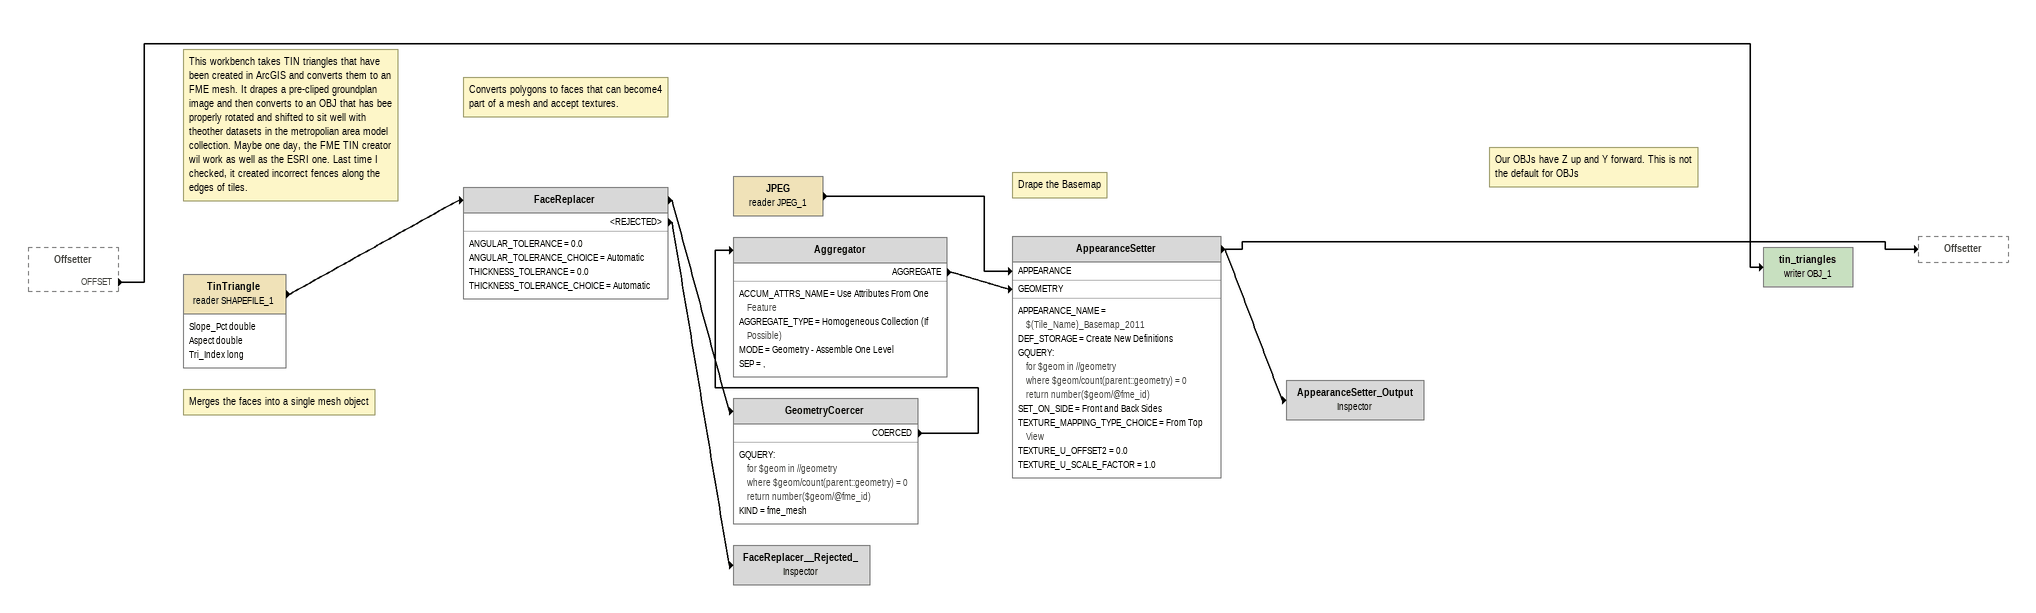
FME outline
Offsetter [outside]
    OFFSET -> tin_triangles (writer OBJ_1)
TinTriangle (reader SHAPEFILE_1)
    attributes: Slope_Pct double, Aspect double, Tri_Index long
    -> FaceReplacer
Note: This workbench takes TIN triangles that have been created in ArcGIS and converts them to an FME mesh. It drapes a pre-cliped groundplan image and then converts to an OBJ that has bee properly rotated and shifted to sit well with theother datasets in the metropolian area model collection. Maybe one day, the FME TIN creator wil work as well as the ESRI one. Last time I checked, it created incorrect fences along the edges of tiles.
Note: Converts polygons to faces that can become4 part of a mesh and accept textures.
FaceReplacer
    ANGULAR_TOLERANCE = 0.0
    ANGULAR_TOLERANCE_CHOICE = Automatic
    THICKNESS_TOLERANCE = 0.0
    THICKNESS_TOLERANCE_CHOICE = Automatic
    -> GeometryCoercer
    <REJECTED> -> FaceReplacer__Rejected_
GeometryCoercer
    GQUERY:
      for $geom in //geometry
      where $geom/count(parent::geometry) = 0
      return number($geom/@fme_id)
    KIND = fme_mesh
    COERCED -> Aggregator
Note: Merges the faces into a single mesh object
Aggregator
    ACCUM_ATTRS_NAME = Use Attributes From One Feature
    AGGREGATE_TYPE = Homogeneous Collection (If Possible)
    MODE = Geometry - Assemble One Level
    SEP = ,
    AGGREGATE -> AppearanceSetter [GEOMETRY]
FaceReplacer__Rejected_: Inspector
JPEG (reader JPEG_1)
    -> AppearanceSetter [APPEARANCE]
Note: Drape the Basemap
AppearanceSetter
    APPEARANCE_NAME = $(Tile_Name)_Basemap_2011
    DEF_STORAGE = Create New Definitions
    GQUERY:
      for $geom in //geometry
      where $geom/count(parent::geometry) = 0
      return number($geom/@fme_id)
    SET_ON_SIDE = Front and Back Sides
    TEXTURE_MAPPING_TYPE_CHOICE = From Top View
    TEXTURE_U_OFFSET2 = 0.0
    TEXTURE_U_SCALE_FACTOR = 1.0
    -> Offsetter
    -> AppearanceSetter_Output
Note: Our OBJs have Z up and Y forward. This is not the default for OBJs
tin_triangles (writer OBJ_1)
AppearanceSetter_Output: Inspector
